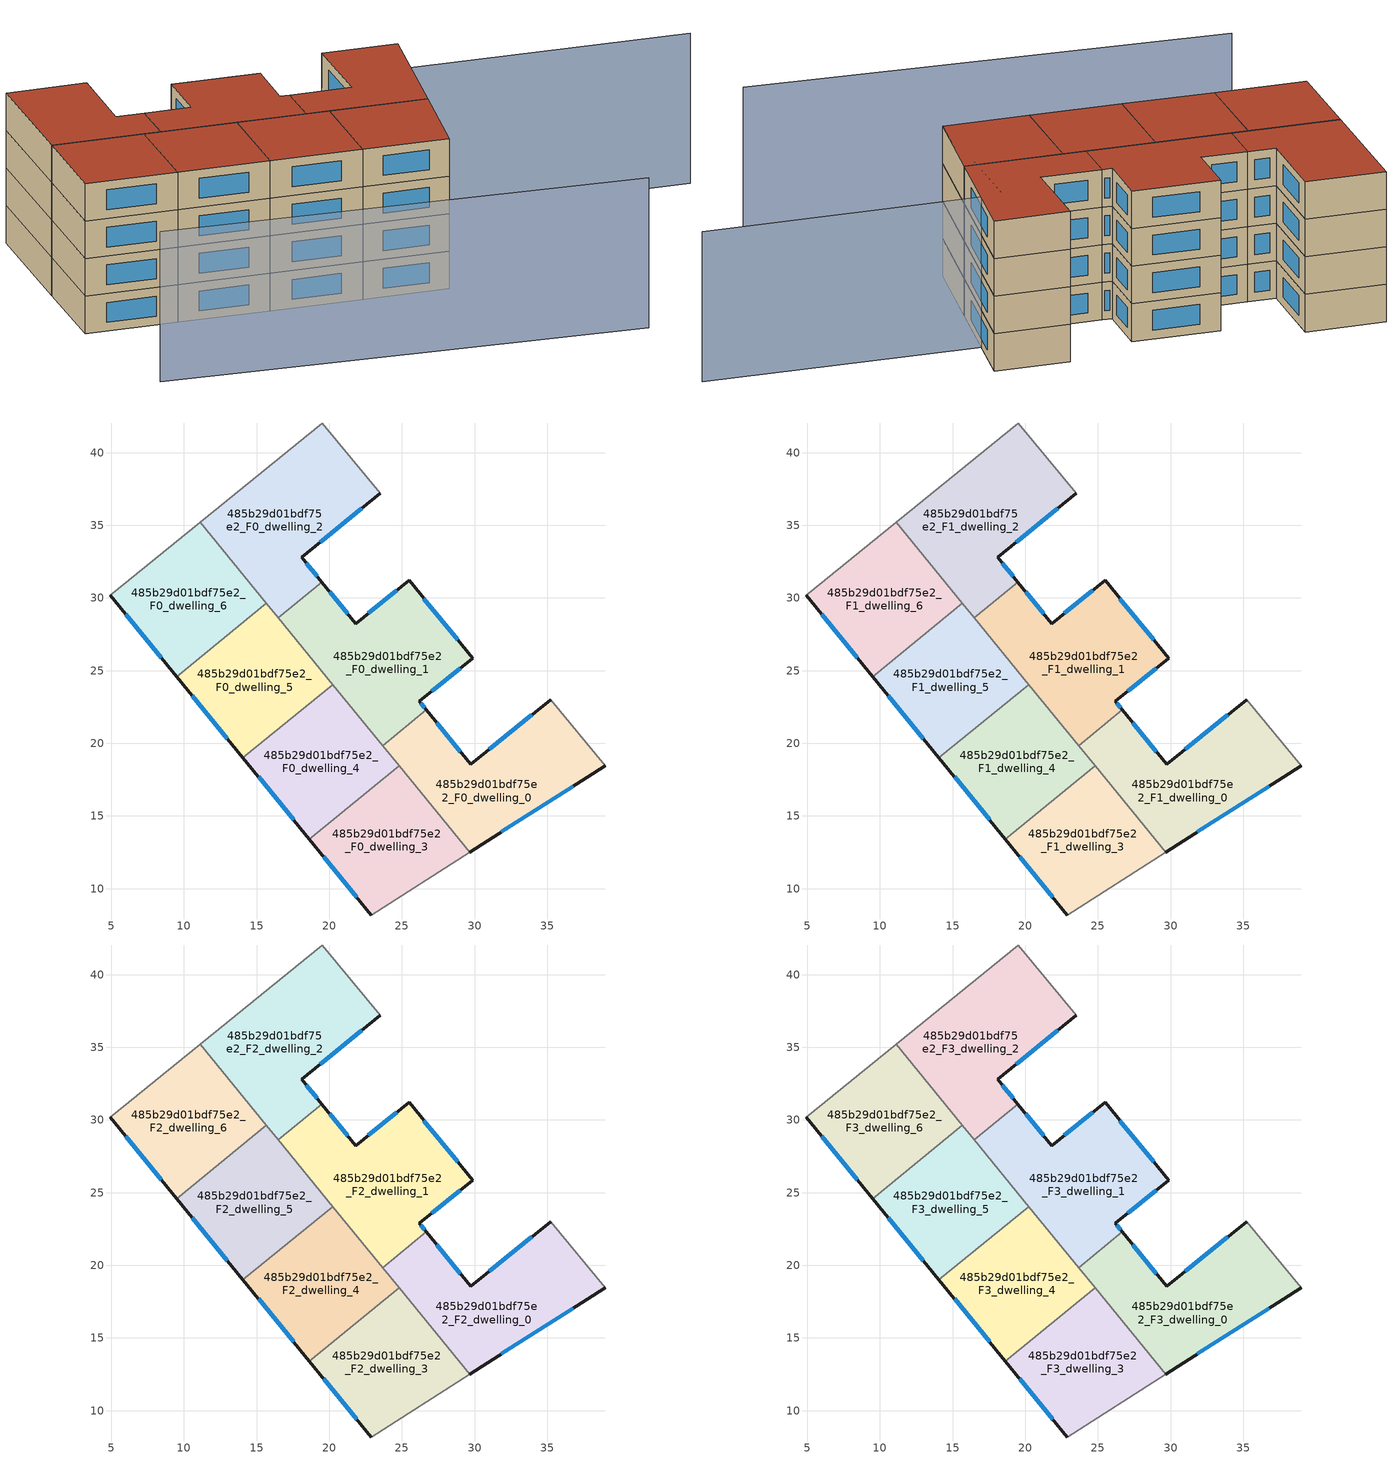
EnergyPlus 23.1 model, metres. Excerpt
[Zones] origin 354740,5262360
485b29d01bdf75e2_F0_dwelling_0
 floor ground (EU_floor_Construction): 35.23,23.01 38.99,18.46 29.66,12.5 23.67,19.84 26.68,22.29 29.73,18.56 z0
 wall outside (EU_wall_Construction): 29.66,12.5 38.99,18.46 / 35.23,23.01 29.73,18.56 26.68,22.29 z0:3
 wall to 485b29d01bdf75e2_F0_dwelling_1 (EU_wall_Construction): 26.68,22.29 23.67,19.84 z0:3
 wall adiabatic (EU_wall_Construction): 38.99,18.46 35.23,23.01 z0:3
 wall to 485b29d01bdf75e2_F0_dwelling_3 (EU_wall_Construction): 24.8,18.46 29.66,12.5 z0:3
 wall to 485b29d01bdf75e2_F0_dwelling_4 (EU_wall_Construction): 23.67,19.84 24.8,18.46 z0:3
 window (EU_Window_Construction): 31.85,13.9 36.8,17.06 / 29.01,19.44 27.39,21.42 / 33.94,21.97 31.02,19.6 z0.7:2.3
485b29d01bdf75e2_F0_dwelling_1
 floor ground (EU_floor_Construction): 25.49,31.22 29.86,25.85 26.2,22.88 26.68,22.29 23.67,19.84 16.49,28.63 19.5,31.08 21.82,28.24 z0
 wall outside (EU_wall_Construction): 26.68,22.29 26.2,22.88 29.86,25.85 25.49,31.22 21.82,28.24 19.5,31.08 z0:3
 wall to 485b29d01bdf75e2_F0_dwelling_2 (EU_wall_Construction): 19.5,31.08 16.49,28.63 z0:3
 wall to 485b29d01bdf75e2_F0_dwelling_5 (EU_wall_Construction): 16.49,28.63 20.24,24.04 z0:3
 wall to 485b29d01bdf75e2_F0_dwelling_4 (EU_wall_Construction): 20.24,24.04 23.67,19.84 z0:3
 window (EU_Window_Construction): 27.06,23.58 29,25.15 / 26.56,22.43 26.31,22.74 / 21.28,28.91 20.05,30.42 / 24.63,30.52 22.68,28.94 / 28.84,27.11 26.52,29.96 z0.7:2.3
485b29d01bdf75e2_F0_dwelling_2
 floor ground (EU_floor_Construction): 19.52,42.04 23.52,37.19 18.1,32.8 19.5,31.08 16.49,28.63 11.12,35.21 z0
 wall outside (EU_wall_Construction): 19.5,31.08 18.1,32.8 23.52,37.19 z0:3
 wall adiabatic (EU_wall_Construction): 23.52,37.19 19.52,42.04 11.12,35.21 z0:3
 wall to 485b29d01bdf75e2_F0_dwelling_6 (EU_wall_Construction): 11.12,35.21 15.68,29.63 z0:3
 wall to 485b29d01bdf75e2_F0_dwelling_5 (EU_wall_Construction): 15.68,29.63 16.5,28.63 z0:3
 window (EU_Window_Construction): 19.37,33.83 22.25,36.16 / 19.17,31.49 18.43,32.4 z0.7:2.3
485b29d01bdf75e2_F0_dwelling_3
 floor ground (EU_floor_Construction): 24.8,18.46 29.66,12.5 22.89,8.19 18.63,13.41 z0
 wall outside (EU_wall_Construction): 18.63,13.41 22.89,8.19 z0:3
 wall to 485b29d01bdf75e2_F0_dwelling_4 (EU_wall_Construction): 24.8,18.46 18.63,13.41 z0:3
 wall adiabatic (EU_wall_Construction): 22.89,8.19 29.66,12.5 z0:3
 window (EU_Window_Construction): 19.63,12.18 21.89,9.41 z0.7:2.3
485b29d01bdf75e2_F0_dwelling_4
 floor ground (EU_floor_Construction): 20.24,24.04 24.8,18.46 18.63,13.41 14.06,19 z0
 wall outside (EU_wall_Construction): 14.06,19 18.63,13.41 z0:3
 wall to 485b29d01bdf75e2_F0_dwelling_5 (EU_wall_Construction): 20.24,24.04 14.06,19 z0:3
 window (EU_Window_Construction): 15.13,17.69 17.55,14.72 z0.7:2.3
485b29d01bdf75e2_F0_dwelling_5
 floor ground (EU_floor_Construction): 15.68,29.63 20.24,24.04 14.06,19 9.5,24.59 z0
 wall outside (EU_wall_Construction): 9.5,24.59 14.06,19 z0:3
 wall to 485b29d01bdf75e2_F0_dwelling_6 (EU_wall_Construction): 15.68,29.63 9.5,24.59 z0:3
 window (EU_Window_Construction): 10.57,23.27 12.99,20.31 z0.7:2.3
485b29d01bdf75e2_F0_dwelling_6
 floor ground (EU_floor_Construction): 11.12,35.21 15.68,29.63 9.5,24.59 4.93,30.18 z0
 wall outside (EU_wall_Construction): 4.93,30.18 9.5,24.59 z0:3
 wall adiabatic (EU_wall_Construction): 11.12,35.21 4.93,30.18 z0:3
 window (EU_Window_Construction): 6,28.87 8.43,25.9 z0.7:2.3
485b29d01bdf75e2_F1_dwelling_0
 floor to 485b29d01bdf75e2_F0_dwelling_0 (EU_floor_Construction): 35.23,23.01 38.99,18.46 29.66,12.5 23.67,19.84 26.68,22.29 29.73,18.56 z3
 wall outside (EU_wall_Construction): 29.66,12.5 38.99,18.46 / 35.23,23.01 29.73,18.56 26.68,22.29 z3:6
 wall to 485b29d01bdf75e2_F1_dwelling_1 (EU_wall_Construction): 26.68,22.29 23.67,19.84 z3:6
 wall adiabatic (EU_wall_Construction): 38.99,18.46 35.23,23.01 z3:6
 wall to 485b29d01bdf75e2_F1_dwelling_3 (EU_wall_Construction): 24.8,18.46 29.66,12.5 z3:6
 wall to 485b29d01bdf75e2_F1_dwelling_4 (EU_wall_Construction): 23.67,19.84 24.8,18.46 z3:6
 window (EU_Window_Construction): 31.85,13.9 36.8,17.06 / 29.01,19.44 27.39,21.42 / 33.94,21.97 31.02,19.6 z3.7:5.3
485b29d01bdf75e2_F1_dwelling_1
 floor to 485b29d01bdf75e2_F0_dwelling_1 (EU_floor_Construction): 25.49,31.22 29.86,25.85 26.2,22.88 26.68,22.29 23.67,19.84 16.49,28.63 19.5,31.08 21.82,28.24 z3
 wall outside (EU_wall_Construction): 26.68,22.29 26.2,22.88 29.86,25.85 25.49,31.22 21.82,28.24 19.5,31.08 z3:6
 wall to 485b29d01bdf75e2_F1_dwelling_2 (EU_wall_Construction): 19.5,31.08 16.49,28.63 z3:6
 wall to 485b29d01bdf75e2_F1_dwelling_5 (EU_wall_Construction): 16.49,28.63 20.24,24.04 z3:6
 wall to 485b29d01bdf75e2_F1_dwelling_4 (EU_wall_Construction): 20.24,24.04 23.67,19.84 z3:6
 window (EU_Window_Construction): 27.06,23.58 29,25.15 / 26.56,22.43 26.31,22.74 / 21.28,28.91 20.05,30.42 / 24.63,30.52 22.68,28.94 / 28.84,27.11 26.52,29.96 z3.7:5.3
485b29d01bdf75e2_F1_dwelling_2
 floor to 485b29d01bdf75e2_F0_dwelling_2 (EU_floor_Construction): 19.52,42.04 23.52,37.19 18.1,32.8 19.5,31.08 16.49,28.63 11.12,35.21 z3
 wall outside (EU_wall_Construction): 19.5,31.08 18.1,32.8 23.52,37.19 z3:6
 wall adiabatic (EU_wall_Construction): 23.52,37.19 19.52,42.04 11.12,35.21 z3:6
 wall to 485b29d01bdf75e2_F1_dwelling_6 (EU_wall_Construction): 11.12,35.21 15.68,29.63 z3:6
 wall to 485b29d01bdf75e2_F1_dwelling_5 (EU_wall_Construction): 15.68,29.63 16.5,28.63 z3:6
 window (EU_Window_Construction): 19.37,33.83 22.25,36.16 / 19.17,31.49 18.43,32.4 z3.7:5.3
485b29d01bdf75e2_F1_dwelling_3
 floor to 485b29d01bdf75e2_F0_dwelling_3 (EU_floor_Construction): 24.8,18.46 29.66,12.5 22.89,8.19 18.63,13.41 z3
 wall outside (EU_wall_Construction): 18.63,13.41 22.89,8.19 z3:6
 wall to 485b29d01bdf75e2_F1_dwelling_4 (EU_wall_Construction): 24.8,18.46 18.63,13.41 z3:6
 wall adiabatic (EU_wall_Construction): 22.89,8.19 29.66,12.5 z3:6
 window (EU_Window_Construction): 19.63,12.18 21.89,9.41 z3.7:5.3
485b29d01bdf75e2_F1_dwelling_4
 floor to 485b29d01bdf75e2_F0_dwelling_4 (EU_floor_Construction): 20.24,24.04 24.8,18.46 18.63,13.41 14.06,19 z3
 wall outside (EU_wall_Construction): 14.06,19 18.63,13.41 z3:6
 wall to 485b29d01bdf75e2_F1_dwelling_5 (EU_wall_Construction): 20.24,24.04 14.06,19 z3:6
 window (EU_Window_Construction): 15.13,17.69 17.55,14.72 z3.7:5.3
485b29d01bdf75e2_F1_dwelling_5
 floor to 485b29d01bdf75e2_F0_dwelling_5 (EU_floor_Construction): 15.68,29.63 20.24,24.04 14.06,19 9.5,24.59 z3
 wall outside (EU_wall_Construction): 9.5,24.59 14.06,19 z3:6
 wall to 485b29d01bdf75e2_F1_dwelling_6 (EU_wall_Construction): 15.68,29.63 9.5,24.59 z3:6
 window (EU_Window_Construction): 10.57,23.27 12.99,20.31 z3.7:5.3
485b29d01bdf75e2_F1_dwelling_6
 floor to 485b29d01bdf75e2_F0_dwelling_6 (EU_floor_Construction): 11.12,35.21 15.68,29.63 9.5,24.59 4.93,30.18 z3
 wall outside (EU_wall_Construction): 4.93,30.18 9.5,24.59 z3:6
 wall adiabatic (EU_wall_Construction): 11.12,35.21 4.93,30.18 z3:6
 window (EU_Window_Construction): 6,28.87 8.43,25.9 z3.7:5.3
485b29d01bdf75e2_F2_dwelling_0
 floor to 485b29d01bdf75e2_F1_dwelling_0 (EU_floor_Construction): 35.23,23.01 38.99,18.46 29.66,12.5 23.67,19.84 26.68,22.29 29.73,18.56 z6
 wall outside (EU_wall_Construction): 29.66,12.5 38.99,18.46 / 35.23,23.01 29.73,18.56 26.68,22.29 z6:9
 wall to 485b29d01bdf75e2_F2_dwelling_1 (EU_wall_Construction): 26.68,22.29 23.67,19.84 z6:9
 wall adiabatic (EU_wall_Construction): 38.99,18.46 35.23,23.01 z6:9
 wall to 485b29d01bdf75e2_F2_dwelling_3 (EU_wall_Construction): 24.8,18.46 29.66,12.5 z6:9
 wall to 485b29d01bdf75e2_F2_dwelling_4 (EU_wall_Construction): 23.67,19.84 24.8,18.46 z6:9
 window (EU_Window_Construction): 31.85,13.9 36.8,17.06 / 29.01,19.44 27.39,21.42 / 33.94,21.97 31.02,19.6 z6.7:8.3
485b29d01bdf75e2_F2_dwelling_1
 floor to 485b29d01bdf75e2_F1_dwelling_1 (EU_floor_Construction): 25.49,31.22 29.86,25.85 26.2,22.88 26.68,22.29 23.67,19.84 16.49,28.63 19.5,31.08 21.82,28.24 z6
 wall outside (EU_wall_Construction): 26.68,22.29 26.2,22.88 29.86,25.85 25.49,31.22 21.82,28.24 19.5,31.08 z6:9
 wall to 485b29d01bdf75e2_F2_dwelling_2 (EU_wall_Construction): 19.5,31.08 16.49,28.63 z6:9
 wall to 485b29d01bdf75e2_F2_dwelling_5 (EU_wall_Construction): 16.49,28.63 20.24,24.04 z6:9
 wall to 485b29d01bdf75e2_F2_dwelling_4 (EU_wall_Construction): 20.24,24.04 23.67,19.84 z6:9
 window (EU_Window_Construction): 27.06,23.58 29,25.15 / 26.56,22.43 26.31,22.74 / 21.28,28.91 20.05,30.42 / 24.63,30.52 22.68,28.94 / 28.84,27.11 26.52,29.96 z6.7:8.3
485b29d01bdf75e2_F2_dwelling_2
 floor to 485b29d01bdf75e2_F1_dwelling_2 (EU_floor_Construction): 19.52,42.04 23.52,37.19 18.1,32.8 19.5,31.08 16.49,28.63 11.12,35.21 z6
 wall outside (EU_wall_Construction): 19.5,31.08 18.1,32.8 23.52,37.19 z6:9
 wall adiabatic (EU_wall_Construction): 23.52,37.19 19.52,42.04 11.12,35.21 z6:9
 wall to 485b29d01bdf75e2_F2_dwelling_6 (EU_wall_Construction): 11.12,35.21 15.68,29.63 z6:9
 wall to 485b29d01bdf75e2_F2_dwelling_5 (EU_wall_Construction): 15.68,29.63 16.5,28.63 z6:9
 window (EU_Window_Construction): 19.37,33.83 22.25,36.16 / 19.17,31.49 18.43,32.4 z6.7:8.3
485b29d01bdf75e2_F2_dwelling_3
 floor to 485b29d01bdf75e2_F1_dwelling_3 (EU_floor_Construction): 24.8,18.46 29.66,12.5 22.89,8.19 18.63,13.41 z6
 wall outside (EU_wall_Construction): 18.63,13.41 22.89,8.19 z6:9
 wall to 485b29d01bdf75e2_F2_dwelling_4 (EU_wall_Construction): 24.8,18.46 18.63,13.41 z6:9
 wall adiabatic (EU_wall_Construction): 22.89,8.19 29.66,12.5 z6:9
 window (EU_Window_Construction): 19.63,12.18 21.89,9.41 z6.7:8.3
485b29d01bdf75e2_F2_dwelling_4
 floor to 485b29d01bdf75e2_F1_dwelling_4 (EU_floor_Construction): 20.24,24.04 24.8,18.46 18.63,13.41 14.06,19 z6
 wall outside (EU_wall_Construction): 14.06,19 18.63,13.41 z6:9
 wall to 485b29d01bdf75e2_F2_dwelling_5 (EU_wall_Construction): 20.24,24.04 14.06,19 z6:9
 window (EU_Window_Construction): 15.13,17.69 17.55,14.72 z6.7:8.3
485b29d01bdf75e2_F2_dwelling_5
 floor to 485b29d01bdf75e2_F1_dwelling_5 (EU_floor_Construction): 15.68,29.63 20.24,24.04 14.06,19 9.5,24.59 z6
 wall outside (EU_wall_Construction): 9.5,24.59 14.06,19 z6:9
 wall to 485b29d01bdf75e2_F2_dwelling_6 (EU_wall_Construction): 15.68,29.63 9.5,24.59 z6:9
 window (EU_Window_Construction): 10.57,23.27 12.99,20.31 z6.7:8.3
485b29d01bdf75e2_F2_dwelling_6
 floor to 485b29d01bdf75e2_F1_dwelling_6 (EU_floor_Construction): 11.12,35.21 15.68,29.63 9.5,24.59 4.93,30.18 z6
 wall outside (EU_wall_Construction): 4.93,30.18 9.5,24.59 z6:9
 wall adiabatic (EU_wall_Construction): 11.12,35.21 4.93,30.18 z6:9
 window (EU_Window_Construction): 6,28.87 8.43,25.9 z6.7:8.3
485b29d01bdf75e2_F3_dwelling_0
 floor to 485b29d01bdf75e2_F2_dwelling_0 (EU_floor_Construction): 35.23,23.01 38.99,18.46 29.66,12.5 23.67,19.84 26.68,22.29 29.73,18.56 z9
 wall outside (EU_wall_Construction): 29.66,12.5 38.99,18.46 / 35.23,23.01 29.73,18.56 26.68,22.29 z9:12
 wall to 485b29d01bdf75e2_F3_dwelling_1 (EU_wall_Construction): 26.68,22.29 23.67,19.84 z9:12
 wall adiabatic (EU_wall_Construction): 38.99,18.46 35.23,23.01 z9:12
 wall to 485b29d01bdf75e2_F3_dwelling_3 (EU_wall_Construction): 24.8,18.46 29.66,12.5 z9:12
 wall to 485b29d01bdf75e2_F3_dwelling_4 (EU_wall_Construction): 23.67,19.84 24.8,18.46 z9:12
 window (EU_Window_Construction): 31.85,13.9 36.8,17.06 / 29.01,19.44 27.39,21.42 / 33.94,21.97 31.02,19.6 z9.7:11.3
 roof outside (EU_roof_Construction): 38.99,18.46 35.23,23.01 29.73,18.56 26.68,22.29 23.67,19.84 29.66,12.5 z12
485b29d01bdf75e2_F3_dwelling_1
 floor to 485b29d01bdf75e2_F2_dwelling_1 (EU_floor_Construction): 25.49,31.22 29.86,25.85 26.2,22.88 26.68,22.29 23.67,19.84 16.49,28.63 19.5,31.08 21.82,28.24 z9
 wall outside (EU_wall_Construction): 26.68,22.29 26.2,22.88 29.86,25.85 25.49,31.22 21.82,28.24 19.5,31.08 z9:12
 wall to 485b29d01bdf75e2_F3_dwelling_2 (EU_wall_Construction): 19.5,31.08 16.49,28.63 z9:12
 wall to 485b29d01bdf75e2_F3_dwelling_5 (EU_wall_Construction): 16.49,28.63 20.24,24.04 z9:12
 wall to 485b29d01bdf75e2_F3_dwelling_4 (EU_wall_Construction): 20.24,24.04 23.67,19.84 z9:12
 window (EU_Window_Construction): 27.06,23.58 29,25.15 / 26.56,22.43 26.31,22.74 / 21.28,28.91 20.05,30.42 / 24.63,30.52 22.68,28.94 / 28.84,27.11 26.52,29.96 z9.7:11.3
 roof outside (EU_roof_Construction): 26.68,22.29 26.2,22.88 29.86,25.85 25.49,31.22 21.82,28.24 19.5,31.08 16.49,28.63 23.67,19.84 z12
485b29d01bdf75e2_F3_dwelling_2
 floor to 485b29d01bdf75e2_F2_dwelling_2 (EU_floor_Construction): 19.52,42.04 23.52,37.19 18.1,32.8 19.5,31.08 16.49,28.63 11.12,35.21 z9
 wall outside (EU_wall_Construction): 19.5,31.08 18.1,32.8 23.52,37.19 z9:12
 wall adiabatic (EU_wall_Construction): 23.52,37.19 19.52,42.04 11.12,35.21 z9:12
 wall to 485b29d01bdf75e2_F3_dwelling_6 (EU_wall_Construction): 11.12,35.21 15.68,29.63 z9:12
 wall to 485b29d01bdf75e2_F3_dwelling_5 (EU_wall_Construction): 15.68,29.63 16.5,28.63 z9:12
 window (EU_Window_Construction): 19.37,33.83 22.25,36.16 / 19.17,31.49 18.43,32.4 z9.7:11.3
 roof outside (EU_roof_Construction): 19.5,31.08 18.1,32.8 23.52,37.19 19.52,42.04 11.12,35.21 16.49,28.63 z12
485b29d01bdf75e2_F3_dwelling_3
 floor to 485b29d01bdf75e2_F2_dwelling_3 (EU_floor_Construction): 24.8,18.46 29.66,12.5 22.89,8.19 18.63,13.41 z9
 wall outside (EU_wall_Construction): 18.63,13.41 22.89,8.19 z9:12
 wall to 485b29d01bdf75e2_F3_dwelling_4 (EU_wall_Construction): 24.8,18.46 18.63,13.41 z9:12
 wall adiabatic (EU_wall_Construction): 22.89,8.19 29.66,12.5 z9:12
 window (EU_Window_Construction): 19.63,12.18 21.89,9.41 z9.7:11.3
 roof outside (EU_roof_Construction): 29.66,12.5 24.8,18.46 18.63,13.41 22.89,8.19 z12
485b29d01bdf75e2_F3_dwelling_4
 floor to 485b29d01bdf75e2_F2_dwelling_4 (EU_floor_Construction): 20.24,24.04 24.8,18.46 18.63,13.41 14.06,19 z9
 wall outside (EU_wall_Construction): 14.06,19 18.63,13.41 z9:12
 wall to 485b29d01bdf75e2_F3_dwelling_5 (EU_wall_Construction): 20.24,24.04 14.06,19 z9:12
 window (EU_Window_Construction): 15.13,17.69 17.55,14.72 z9.7:11.3
 roof outside (EU_roof_Construction): 24.8,18.46 20.24,24.04 14.06,19 18.63,13.41 z12
485b29d01bdf75e2_F3_dwelling_5
 floor to 485b29d01bdf75e2_F2_dwelling_5 (EU_floor_Construction): 15.68,29.63 20.24,24.04 14.06,19 9.5,24.59 z9
 wall outside (EU_wall_Construction): 9.5,24.59 14.06,19 z9:12
 wall to 485b29d01bdf75e2_F3_dwelling_6 (EU_wall_Construction): 15.68,29.63 9.5,24.59 z9:12
 window (EU_Window_Construction): 10.57,23.27 12.99,20.31 z9.7:11.3
 roof outside (EU_roof_Construction): 20.24,24.04 15.68,29.63 9.5,24.59 14.06,19 z12
485b29d01bdf75e2_F3_dwelling_6
 floor to 485b29d01bdf75e2_F2_dwelling_6 (EU_floor_Construction): 11.12,35.21 15.68,29.63 9.5,24.59 4.93,30.18 z9
 wall outside (EU_wall_Construction): 4.93,30.18 9.5,24.59 z9:12
 wall adiabatic (EU_wall_Construction): 11.12,35.21 4.93,30.18 z9:12
 window (EU_Window_Construction): 6,28.87 8.43,25.9 z9.7:11.3
 roof outside (EU_roof_Construction): 15.68,29.63 11.12,35.21 4.93,30.18 9.5,24.59 z12
shading: -1.9,21.6 21,-8.36 / 22.89,8.19 33.87,17.14 / 33.87,17.14 48.68,-1.01 / 19.52,42.04 5.02,30.08 z0:12
[Building]
EU S2 Campaign: North Axis=0; Terrain=City; Solar Distribution=FullExterior
[Site:Location]
Budapest.Ferenc.Liszt.Intl.AP: Latitude=47.437; Longitude=19.256; Time Zone=1; Elevation=185
[SizingPeriod:WeatherFileDays]
AnnualSizingPeriod: Begin Month=1; Begin Day of Month=1; End Month=12; End Day of Month=31; Day of Week for Start Day=Monday; Use Weather File Daylight Saving Period=No; Use Weather File Rain and Snow Indicators=No
[MATERIAL]
EU_InternalMass_Material: Roughness=MediumRough; Thickness=0.1; Conductivity=1; Density=1800; Specific Heat=900; Thermal Absorptance=0.9; Solar Absorptance=0.7; Visible Absorptance=0.7
[MATERIAL:NOMASS] Roughness=MediumRough; Thermal Absorptance=0.9; Solar Absorptance=0.7; Visible Absorptance=0.7
Name | Thermal Resistance
EU_wall_NoMass | 0.832559
EU_roof_NoMass | 1.39638
EU_floor_NoMass | 0.872794
[WINDOWMATERIAL:SIMPLEGLAZINGSYSTEM]
EU_Window_SimpleGlazing: UFactor=2.79869; Solar Heat Gain Coefficient=0.75; Visible Transmittance=0.75
[CONSTRUCTION]
EU_wall_Construction: EU_wall_NoMass
EU_roof_Construction: EU_roof_NoMass
EU_floor_Construction: EU_floor_NoMass
EU_Window_Construction: EU_Window_SimpleGlazing
EU_InternalMass_Construction: EU_InternalMass_Material
[ZONE] Type=1; Multiplier=1; Ceiling Height=autocalculate; Floor Area=autocalculate; Part of Total Floor Area=Yes
Name | Volume
485b29d01bdf75e2_F0_dwelling_0; 485b29d01bdf75e2_F1_dwelling_0; 485b29d01bdf75e2_F2_dwelling_0; 485b29d01bdf75e2_F3_dwelling_0; 485b29d01bdf75e2_F0_dwelling_2; 485b29d01bdf75e2_F1_dwelling_2; 485b29d01bdf75e2_F2_dwelling_2; 485b29d01bdf75e2_F3_dwelling_2 | 230.091
485b29d01bdf75e2_F0_dwelling_1; 485b29d01bdf75e2_F1_dwelling_1; 485b29d01bdf75e2_F2_dwelling_1; 485b29d01bdf75e2_F3_dwelling_1 | 230.088
485b29d01bdf75e2_F0_dwelling_3; 485b29d01bdf75e2_F1_dwelling_3; 485b29d01bdf75e2_F2_dwelling_3; 485b29d01bdf75e2_F3_dwelling_3 | 172.575
485b29d01bdf75e2_F0_dwelling_4; 485b29d01bdf75e2_F1_dwelling_4; 485b29d01bdf75e2_F2_dwelling_4; 485b29d01bdf75e2_F3_dwelling_4 | 172.566
485b29d01bdf75e2_F0_dwelling_5; 485b29d01bdf75e2_F1_dwelling_5; 485b29d01bdf75e2_F2_dwelling_5; 485b29d01bdf75e2_F3_dwelling_5 | 172.582
485b29d01bdf75e2_F0_dwelling_6; 485b29d01bdf75e2_F1_dwelling_6; 485b29d01bdf75e2_F2_dwelling_6; 485b29d01bdf75e2_F3_dwelling_6 | 172.587
[INTERNALMASS] Construction=EU_InternalMass_Construction
Name | Zone or ZoneList | Surface Area
485b29d01bdf75e2_F0_dwelling_0_EU_InternalMass | 485b29d01bdf75e2_F0_dwelling_0 | 76.6972
485b29d01bdf75e2_F0_dwelling_1_EU_InternalMass | 485b29d01bdf75e2_F0_dwelling_1 | 76.6963
485b29d01bdf75e2_F0_dwelling_2_EU_InternalMass | 485b29d01bdf75e2_F0_dwelling_2 | 76.6972
485b29d01bdf75e2_F0_dwelling_3_EU_InternalMass | 485b29d01bdf75e2_F0_dwelling_3 | 57.5249
485b29d01bdf75e2_F0_dwelling_4_EU_InternalMass | 485b29d01bdf75e2_F0_dwelling_4 | 57.5219
485b29d01bdf75e2_F0_dwelling_5_EU_InternalMass | 485b29d01bdf75e2_F0_dwelling_5 | 57.5273
485b29d01bdf75e2_F0_dwelling_6_EU_InternalMass | 485b29d01bdf75e2_F0_dwelling_6 | 57.5288
485b29d01bdf75e2_F1_dwelling_0_EU_InternalMass | 485b29d01bdf75e2_F1_dwelling_0 | 76.6972
485b29d01bdf75e2_F1_dwelling_1_EU_InternalMass | 485b29d01bdf75e2_F1_dwelling_1 | 76.6963
485b29d01bdf75e2_F1_dwelling_2_EU_InternalMass | 485b29d01bdf75e2_F1_dwelling_2 | 76.6972
485b29d01bdf75e2_F1_dwelling_3_EU_InternalMass | 485b29d01bdf75e2_F1_dwelling_3 | 57.5249
485b29d01bdf75e2_F1_dwelling_4_EU_InternalMass | 485b29d01bdf75e2_F1_dwelling_4 | 57.5219
485b29d01bdf75e2_F1_dwelling_5_EU_InternalMass | 485b29d01bdf75e2_F1_dwelling_5 | 57.5273
485b29d01bdf75e2_F1_dwelling_6_EU_InternalMass | 485b29d01bdf75e2_F1_dwelling_6 | 57.5288
485b29d01bdf75e2_F2_dwelling_0_EU_InternalMass | 485b29d01bdf75e2_F2_dwelling_0 | 76.6972
485b29d01bdf75e2_F2_dwelling_1_EU_InternalMass | 485b29d01bdf75e2_F2_dwelling_1 | 76.6963
485b29d01bdf75e2_F2_dwelling_2_EU_InternalMass | 485b29d01bdf75e2_F2_dwelling_2 | 76.6972
485b29d01bdf75e2_F2_dwelling_3_EU_InternalMass | 485b29d01bdf75e2_F2_dwelling_3 | 57.5249
485b29d01bdf75e2_F2_dwelling_4_EU_InternalMass | 485b29d01bdf75e2_F2_dwelling_4 | 57.5219
485b29d01bdf75e2_F2_dwelling_5_EU_InternalMass | 485b29d01bdf75e2_F2_dwelling_5 | 57.5273
485b29d01bdf75e2_F2_dwelling_6_EU_InternalMass | 485b29d01bdf75e2_F2_dwelling_6 | 57.5288
485b29d01bdf75e2_F3_dwelling_0_EU_InternalMass | 485b29d01bdf75e2_F3_dwelling_0 | 76.6972
485b29d01bdf75e2_F3_dwelling_1_EU_InternalMass | 485b29d01bdf75e2_F3_dwelling_1 | 76.6963
485b29d01bdf75e2_F3_dwelling_2_EU_InternalMass | 485b29d01bdf75e2_F3_dwelling_2 | 76.6972
485b29d01bdf75e2_F3_dwelling_3_EU_InternalMass | 485b29d01bdf75e2_F3_dwelling_3 | 57.5249
485b29d01bdf75e2_F3_dwelling_4_EU_InternalMass | 485b29d01bdf75e2_F3_dwelling_4 | 57.5219
485b29d01bdf75e2_F3_dwelling_5_EU_InternalMass | 485b29d01bdf75e2_F3_dwelling_5 | 57.5273
485b29d01bdf75e2_F3_dwelling_6_EU_InternalMass | 485b29d01bdf75e2_F3_dwelling_6 | 57.5288
[OTHEREQUIPMENT] Fuel Type=Electricity; Design Level Calculation Method=Watts/Area; Power per Zone Floor Area=1; Fraction Latent=0; Fraction Radiant=0; Fraction Lost=0; Carbon Dioxide Generation Rate=0; EndUse Subcategory=EU_Step8_InternalGains
Name | Zone or ZoneList or Space or SpaceList | Schedule
EU_Step8_InternalGain_485b29d01bdf75e2_F0_dwelling_0_f000 | 485b29d01bdf75e2_F0_dwelling_0 | EU_Step8_GainSchedule_485b29d01bdf75e2_F0_dwelling_0_f000
EU_Step8_InternalGain_485b29d01bdf75e2_F0_dwelling_1_f000 | 485b29d01bdf75e2_F0_dwelling_1 | EU_Step8_GainSchedule_485b29d01bdf75e2_F0_dwelling_1_f000
EU_Step8_InternalGain_485b29d01bdf75e2_F0_dwelling_2_f000 | 485b29d01bdf75e2_F0_dwelling_2 | EU_Step8_GainSchedule_485b29d01bdf75e2_F0_dwelling_2_f000
EU_Step8_InternalGain_485b29d01bdf75e2_F0_dwelling_3_f000 | 485b29d01bdf75e2_F0_dwelling_3 | EU_Step8_GainSchedule_485b29d01bdf75e2_F0_dwelling_3_f000
EU_Step8_InternalGain_485b29d01bdf75e2_F0_dwelling_4_f000 | 485b29d01bdf75e2_F0_dwelling_4 | EU_Step8_GainSchedule_485b29d01bdf75e2_F0_dwelling_4_f000
EU_Step8_InternalGain_485b29d01bdf75e2_F0_dwelling_5_f000 | 485b29d01bdf75e2_F0_dwelling_5 | EU_Step8_GainSchedule_485b29d01bdf75e2_F0_dwelling_5_f000
EU_Step8_InternalGain_485b29d01bdf75e2_F0_dwelling_6_f000 | 485b29d01bdf75e2_F0_dwelling_6 | EU_Step8_GainSchedule_485b29d01bdf75e2_F0_dwelling_6_f000
EU_Step8_InternalGain_485b29d01bdf75e2_F1_dwelling_0_f000 | 485b29d01bdf75e2_F1_dwelling_0 | EU_Step8_GainSchedule_485b29d01bdf75e2_F1_dwelling_0_f000
EU_Step8_InternalGain_485b29d01bdf75e2_F1_dwelling_1_f000 | 485b29d01bdf75e2_F1_dwelling_1 | EU_Step8_GainSchedule_485b29d01bdf75e2_F1_dwelling_1_f000
EU_Step8_InternalGain_485b29d01bdf75e2_F1_dwelling_2_f000 | 485b29d01bdf75e2_F1_dwelling_2 | EU_Step8_GainSchedule_485b29d01bdf75e2_F1_dwelling_2_f000
EU_Step8_InternalGain_485b29d01bdf75e2_F1_dwelling_3_f000 | 485b29d01bdf75e2_F1_dwelling_3 | EU_Step8_GainSchedule_485b29d01bdf75e2_F1_dwelling_3_f000
EU_Step8_InternalGain_485b29d01bdf75e2_F1_dwelling_4_f000 | 485b29d01bdf75e2_F1_dwelling_4 | EU_Step8_GainSchedule_485b29d01bdf75e2_F1_dwelling_4_f000
EU_Step8_InternalGain_485b29d01bdf75e2_F1_dwelling_5_f000 | 485b29d01bdf75e2_F1_dwelling_5 | EU_Step8_GainSchedule_485b29d01bdf75e2_F1_dwelling_5_f000
EU_Step8_InternalGain_485b29d01bdf75e2_F1_dwelling_6_f000 | 485b29d01bdf75e2_F1_dwelling_6 | EU_Step8_GainSchedule_485b29d01bdf75e2_F1_dwelling_6_f000
EU_Step8_InternalGain_485b29d01bdf75e2_F2_dwelling_0_f000 | 485b29d01bdf75e2_F2_dwelling_0 | EU_Step8_GainSchedule_485b29d01bdf75e2_F2_dwelling_0_f000
EU_Step8_InternalGain_485b29d01bdf75e2_F2_dwelling_1_f000 | 485b29d01bdf75e2_F2_dwelling_1 | EU_Step8_GainSchedule_485b29d01bdf75e2_F2_dwelling_1_f000
EU_Step8_InternalGain_485b29d01bdf75e2_F2_dwelling_2_f000 | 485b29d01bdf75e2_F2_dwelling_2 | EU_Step8_GainSchedule_485b29d01bdf75e2_F2_dwelling_2_f000
EU_Step8_InternalGain_485b29d01bdf75e2_F2_dwelling_3_f000 | 485b29d01bdf75e2_F2_dwelling_3 | EU_Step8_GainSchedule_485b29d01bdf75e2_F2_dwelling_3_f000
EU_Step8_InternalGain_485b29d01bdf75e2_F2_dwelling_4_f000 | 485b29d01bdf75e2_F2_dwelling_4 | EU_Step8_GainSchedule_485b29d01bdf75e2_F2_dwelling_4_f000
EU_Step8_InternalGain_485b29d01bdf75e2_F2_dwelling_5_f000 | 485b29d01bdf75e2_F2_dwelling_5 | EU_Step8_GainSchedule_485b29d01bdf75e2_F2_dwelling_5_f000
EU_Step8_InternalGain_485b29d01bdf75e2_F2_dwelling_6_f000 | 485b29d01bdf75e2_F2_dwelling_6 | EU_Step8_GainSchedule_485b29d01bdf75e2_F2_dwelling_6_f000
EU_Step8_InternalGain_485b29d01bdf75e2_F3_dwelling_0_f000 | 485b29d01bdf75e2_F3_dwelling_0 | EU_Step8_GainSchedule_485b29d01bdf75e2_F3_dwelling_0_f000
EU_Step8_InternalGain_485b29d01bdf75e2_F3_dwelling_1_f000 | 485b29d01bdf75e2_F3_dwelling_1 | EU_Step8_GainSchedule_485b29d01bdf75e2_F3_dwelling_1_f000
EU_Step8_InternalGain_485b29d01bdf75e2_F3_dwelling_2_f000 | 485b29d01bdf75e2_F3_dwelling_2 | EU_Step8_GainSchedule_485b29d01bdf75e2_F3_dwelling_2_f000
EU_Step8_InternalGain_485b29d01bdf75e2_F3_dwelling_3_f000 | 485b29d01bdf75e2_F3_dwelling_3 | EU_Step8_GainSchedule_485b29d01bdf75e2_F3_dwelling_3_f000
EU_Step8_InternalGain_485b29d01bdf75e2_F3_dwelling_4_f000 | 485b29d01bdf75e2_F3_dwelling_4 | EU_Step8_GainSchedule_485b29d01bdf75e2_F3_dwelling_4_f000
EU_Step8_InternalGain_485b29d01bdf75e2_F3_dwelling_5_f000 | 485b29d01bdf75e2_F3_dwelling_5 | EU_Step8_GainSchedule_485b29d01bdf75e2_F3_dwelling_5_f000
EU_Step8_InternalGain_485b29d01bdf75e2_F3_dwelling_6_f000 | 485b29d01bdf75e2_F3_dwelling_6 | EU_Step8_GainSchedule_485b29d01bdf75e2_F3_dwelling_6_f000
[ZONEVENTILATION:DESIGNFLOWRATE] Schedule=EU_AlwaysOn; Design Flow Rate Calculation Method=AirChanges/Hour; Air Changes per Hour=0.475469; Ventilation Type=Natural; Fan Pressure Rise=0; Fan Total Efficiency=1; Constant Term Coefficient=1; Temperature Term Coefficient=0; Velocity Term Coefficient=0; Velocity Squared Term Coefficient=0; Minimum Indoor Temperature=-100; Maximum Indoor Temperature=100; Delta Temperature=-100; Minimum Outdoor Temperature=-100; Maximum Outdoor Temperature=100; Maximum Wind Speed=40
Name | Zone or ZoneList or Space or SpaceList
EU_ConstantAir_485b29d01bdf75e2_F0_dwelling_0 | 485b29d01bdf75e2_F0_dwelling_0
EU_ConstantAir_485b29d01bdf75e2_F0_dwelling_1 | 485b29d01bdf75e2_F0_dwelling_1
EU_ConstantAir_485b29d01bdf75e2_F0_dwelling_2 | 485b29d01bdf75e2_F0_dwelling_2
EU_ConstantAir_485b29d01bdf75e2_F0_dwelling_3 | 485b29d01bdf75e2_F0_dwelling_3
EU_ConstantAir_485b29d01bdf75e2_F0_dwelling_4 | 485b29d01bdf75e2_F0_dwelling_4
EU_ConstantAir_485b29d01bdf75e2_F0_dwelling_5 | 485b29d01bdf75e2_F0_dwelling_5
EU_ConstantAir_485b29d01bdf75e2_F0_dwelling_6 | 485b29d01bdf75e2_F0_dwelling_6
EU_ConstantAir_485b29d01bdf75e2_F1_dwelling_0 | 485b29d01bdf75e2_F1_dwelling_0
EU_ConstantAir_485b29d01bdf75e2_F1_dwelling_1 | 485b29d01bdf75e2_F1_dwelling_1
EU_ConstantAir_485b29d01bdf75e2_F1_dwelling_2 | 485b29d01bdf75e2_F1_dwelling_2
EU_ConstantAir_485b29d01bdf75e2_F1_dwelling_3 | 485b29d01bdf75e2_F1_dwelling_3
EU_ConstantAir_485b29d01bdf75e2_F1_dwelling_4 | 485b29d01bdf75e2_F1_dwelling_4
EU_ConstantAir_485b29d01bdf75e2_F1_dwelling_5 | 485b29d01bdf75e2_F1_dwelling_5
EU_ConstantAir_485b29d01bdf75e2_F1_dwelling_6 | 485b29d01bdf75e2_F1_dwelling_6
EU_ConstantAir_485b29d01bdf75e2_F2_dwelling_0 | 485b29d01bdf75e2_F2_dwelling_0
EU_ConstantAir_485b29d01bdf75e2_F2_dwelling_1 | 485b29d01bdf75e2_F2_dwelling_1
EU_ConstantAir_485b29d01bdf75e2_F2_dwelling_2 | 485b29d01bdf75e2_F2_dwelling_2
EU_ConstantAir_485b29d01bdf75e2_F2_dwelling_3 | 485b29d01bdf75e2_F2_dwelling_3
EU_ConstantAir_485b29d01bdf75e2_F2_dwelling_4 | 485b29d01bdf75e2_F2_dwelling_4
EU_ConstantAir_485b29d01bdf75e2_F2_dwelling_5 | 485b29d01bdf75e2_F2_dwelling_5
EU_ConstantAir_485b29d01bdf75e2_F2_dwelling_6 | 485b29d01bdf75e2_F2_dwelling_6
EU_ConstantAir_485b29d01bdf75e2_F3_dwelling_0 | 485b29d01bdf75e2_F3_dwelling_0
EU_ConstantAir_485b29d01bdf75e2_F3_dwelling_1 | 485b29d01bdf75e2_F3_dwelling_1
EU_ConstantAir_485b29d01bdf75e2_F3_dwelling_2 | 485b29d01bdf75e2_F3_dwelling_2
EU_ConstantAir_485b29d01bdf75e2_F3_dwelling_3 | 485b29d01bdf75e2_F3_dwelling_3
EU_ConstantAir_485b29d01bdf75e2_F3_dwelling_4 | 485b29d01bdf75e2_F3_dwelling_4
EU_ConstantAir_485b29d01bdf75e2_F3_dwelling_5 | 485b29d01bdf75e2_F3_dwelling_5
EU_ConstantAir_485b29d01bdf75e2_F3_dwelling_6 | 485b29d01bdf75e2_F3_dwelling_6
[HVACTEMPLATE:THERMOSTAT] Constant Heating Setpoint=20; Constant Cooling Setpoint=50
EU_HeatOnly_485b29d01bdf75e2_F0_dwelling_0; EU_HeatOnly_485b29d01bdf75e2_F0_dwelling_1; EU_HeatOnly_485b29d01bdf75e2_F0_dwelling_2; EU_HeatOnly_485b29d01bdf75e2_F0_dwelling_3; EU_HeatOnly_485b29d01bdf75e2_F0_dwelling_4; EU_HeatOnly_485b29d01bdf75e2_F0_dwelling_5; EU_HeatOnly_485b29d01bdf75e2_F0_dwelling_6; EU_HeatOnly_485b29d01bdf75e2_F1_dwelling_0; EU_HeatOnly_485b29d01bdf75e2_F1_dwelling_1; EU_HeatOnly_485b29d01bdf75e2_F1_dwelling_2; EU_HeatOnly_485b29d01bdf75e2_F1_dwelling_3; EU_HeatOnly_485b29d01bdf75e2_F1_dwelling_4; EU_HeatOnly_485b29d01bdf75e2_F1_dwelling_5; EU_HeatOnly_485b29d01bdf75e2_F1_dwelling_6; EU_HeatOnly_485b29d01bdf75e2_F2_dwelling_0; EU_HeatOnly_485b29d01bdf75e2_F2_dwelling_1; EU_HeatOnly_485b29d01bdf75e2_F2_dwelling_2; EU_HeatOnly_485b29d01bdf75e2_F2_dwelling_3; EU_HeatOnly_485b29d01bdf75e2_F2_dwelling_4; EU_HeatOnly_485b29d01bdf75e2_F2_dwelling_5; EU_HeatOnly_485b29d01bdf75e2_F2_dwelling_6; EU_HeatOnly_485b29d01bdf75e2_F3_dwelling_0; EU_HeatOnly_485b29d01bdf75e2_F3_dwelling_1; EU_HeatOnly_485b29d01bdf75e2_F3_dwelling_2; EU_HeatOnly_485b29d01bdf75e2_F3_dwelling_3; EU_HeatOnly_485b29d01bdf75e2_F3_dwelling_4; EU_HeatOnly_485b29d01bdf75e2_F3_dwelling_5; EU_HeatOnly_485b29d01bdf75e2_F3_dwelling_6
[HVACTEMPLATE:ZONE:IDEALLOADSAIRSYSTEM] System Availability Schedule=EU_AlwaysOn; Maximum Heating Supply Air Temperature=50; Minimum Cooling Supply Air Temperature=13; Maximum Heating Supply Air Humidity Ratio=0.0156; Minimum Cooling Supply Air Humidity Ratio=0.0077; Heating Limit=NoLimit; Cooling Limit=NoLimit; Heating Availability Schedule=EU_AlwaysOn; Cooling Availability Schedule=EU_CoolingOff; Dehumidification Control Type=ConstantSensibleHeatRatio; Cooling Sensible Heat Ratio=0.7; Dehumidification Setpoint=60; Humidification Control Type=None; Humidification Setpoint=30; Outdoor Air Method=None; Outdoor Air Flow Rate per Person=0.00944; Outdoor Air Flow Rate per Zone Floor Area=0; Outdoor Air Flow Rate per Zone=0; Demand Controlled Ventilation Type=None; Outdoor Air Economizer Type=NoEconomizer; Heat Recovery Type=None; Sensible Heat Recovery Effectiveness=0.7; Latent Heat Recovery Effectiveness=0.65
Name | Template Thermostat
485b29d01bdf75e2_F0_dwelling_0 | EU_HeatOnly_485b29d01bdf75e2_F0_dwelling_0
485b29d01bdf75e2_F0_dwelling_1 | EU_HeatOnly_485b29d01bdf75e2_F0_dwelling_1
485b29d01bdf75e2_F0_dwelling_2 | EU_HeatOnly_485b29d01bdf75e2_F0_dwelling_2
485b29d01bdf75e2_F0_dwelling_3 | EU_HeatOnly_485b29d01bdf75e2_F0_dwelling_3
485b29d01bdf75e2_F0_dwelling_4 | EU_HeatOnly_485b29d01bdf75e2_F0_dwelling_4
485b29d01bdf75e2_F0_dwelling_5 | EU_HeatOnly_485b29d01bdf75e2_F0_dwelling_5
485b29d01bdf75e2_F0_dwelling_6 | EU_HeatOnly_485b29d01bdf75e2_F0_dwelling_6
485b29d01bdf75e2_F1_dwelling_0 | EU_HeatOnly_485b29d01bdf75e2_F1_dwelling_0
485b29d01bdf75e2_F1_dwelling_1 | EU_HeatOnly_485b29d01bdf75e2_F1_dwelling_1
485b29d01bdf75e2_F1_dwelling_2 | EU_HeatOnly_485b29d01bdf75e2_F1_dwelling_2
485b29d01bdf75e2_F1_dwelling_3 | EU_HeatOnly_485b29d01bdf75e2_F1_dwelling_3
485b29d01bdf75e2_F1_dwelling_4 | EU_HeatOnly_485b29d01bdf75e2_F1_dwelling_4
485b29d01bdf75e2_F1_dwelling_5 | EU_HeatOnly_485b29d01bdf75e2_F1_dwelling_5
485b29d01bdf75e2_F1_dwelling_6 | EU_HeatOnly_485b29d01bdf75e2_F1_dwelling_6
485b29d01bdf75e2_F2_dwelling_0 | EU_HeatOnly_485b29d01bdf75e2_F2_dwelling_0
485b29d01bdf75e2_F2_dwelling_1 | EU_HeatOnly_485b29d01bdf75e2_F2_dwelling_1
485b29d01bdf75e2_F2_dwelling_2 | EU_HeatOnly_485b29d01bdf75e2_F2_dwelling_2
485b29d01bdf75e2_F2_dwelling_3 | EU_HeatOnly_485b29d01bdf75e2_F2_dwelling_3
485b29d01bdf75e2_F2_dwelling_4 | EU_HeatOnly_485b29d01bdf75e2_F2_dwelling_4
485b29d01bdf75e2_F2_dwelling_5 | EU_HeatOnly_485b29d01bdf75e2_F2_dwelling_5
485b29d01bdf75e2_F2_dwelling_6 | EU_HeatOnly_485b29d01bdf75e2_F2_dwelling_6
485b29d01bdf75e2_F3_dwelling_0 | EU_HeatOnly_485b29d01bdf75e2_F3_dwelling_0
485b29d01bdf75e2_F3_dwelling_1 | EU_HeatOnly_485b29d01bdf75e2_F3_dwelling_1
485b29d01bdf75e2_F3_dwelling_2 | EU_HeatOnly_485b29d01bdf75e2_F3_dwelling_2
485b29d01bdf75e2_F3_dwelling_3 | EU_HeatOnly_485b29d01bdf75e2_F3_dwelling_3
485b29d01bdf75e2_F3_dwelling_4 | EU_HeatOnly_485b29d01bdf75e2_F3_dwelling_4
485b29d01bdf75e2_F3_dwelling_5 | EU_HeatOnly_485b29d01bdf75e2_F3_dwelling_5
485b29d01bdf75e2_F3_dwelling_6 | EU_HeatOnly_485b29d01bdf75e2_F3_dwelling_6
[SIZING:ZONE] Zone Cooling Design Supply Air Temperature Input Method=SupplyAirTemperature; Zone Cooling Design Supply Air Temperature=13; Zone Heating Design Supply Air Temperature Input Method=SupplyAirTemperature; Zone Heating Design Supply Air Temperature=50; Zone Cooling Design Supply Air Humidity Ratio=0.008; Zone Heating Design Supply Air Humidity Ratio=0.008; Cooling Design Air Flow Method=DesignDay; Cooling Design Air Flow Rate=0; Cooling Minimum Air Flow per Zone Floor Area=0.000762; Cooling Minimum Air Flow=0; Cooling Minimum Air Flow Fraction=0.2; Heating Design Air Flow Method=DesignDay; Heating Design Air Flow Rate=0; Heating Maximum Air Flow per Zone Floor Area=0.002032; Heating Maximum Air Flow=0.141576; Heating Maximum Air Flow Fraction=0.3; Account for Dedicated Outdoor Air System=No; Dedicated Outdoor Air System Control Strategy=NeutralSupplyAir; Dedicated Outdoor Air Low Setpoint Temperature for Design=autosize; Dedicated Outdoor Air High Setpoint Temperature for Design=autosize; Zone Load Sizing Method=Sensible Load Only No Latent Load; Zone Latent Cooling Design Supply Air Humidity Ratio Input Method=HumidityRatioDifference; Zone Cooling Design Supply Air Humidity Ratio Difference=0.005; Zone Latent Heating Design Supply Air Humidity Ratio Input Method=HumidityRatioDifference; Zone Humidification Design Supply Air Humidity Ratio Difference=0.005
485b29d01bdf75e2_F0_dwelling_0; 485b29d01bdf75e2_F0_dwelling_1; 485b29d01bdf75e2_F0_dwelling_2; 485b29d01bdf75e2_F0_dwelling_3; 485b29d01bdf75e2_F0_dwelling_4; 485b29d01bdf75e2_F0_dwelling_5; 485b29d01bdf75e2_F0_dwelling_6; 485b29d01bdf75e2_F1_dwelling_0; 485b29d01bdf75e2_F1_dwelling_1; 485b29d01bdf75e2_F1_dwelling_2; 485b29d01bdf75e2_F1_dwelling_3; 485b29d01bdf75e2_F1_dwelling_4; 485b29d01bdf75e2_F1_dwelling_5; 485b29d01bdf75e2_F1_dwelling_6; 485b29d01bdf75e2_F2_dwelling_0; 485b29d01bdf75e2_F2_dwelling_1; 485b29d01bdf75e2_F2_dwelling_2; 485b29d01bdf75e2_F2_dwelling_3; 485b29d01bdf75e2_F2_dwelling_4; 485b29d01bdf75e2_F2_dwelling_5; 485b29d01bdf75e2_F2_dwelling_6; 485b29d01bdf75e2_F3_dwelling_0; 485b29d01bdf75e2_F3_dwelling_1; 485b29d01bdf75e2_F3_dwelling_2; 485b29d01bdf75e2_F3_dwelling_3; 485b29d01bdf75e2_F3_dwelling_4; 485b29d01bdf75e2_F3_dwelling_5; 485b29d01bdf75e2_F3_dwelling_6
[SCHEDULE:CONSTANT]
Name | Hourly Value
EU_AlwaysOn | 1
EU_CoolingOff | 0
[SCHEDULE:FILE] Column Number=1; Rows to Skip at Top=0; Number of Hours of Data=8760; Column Separator=Comma; Interpolate to Timestep=No; Minutes per Item=60; Adjust Schedule for Daylight Savings=Yes
Name | File
EU_Step8_GainSchedule_485b29d01bdf75e2_F0_dwelling_0_f000 | ../../schedules/485b29d01bdf75e2/485b29d01bdf75e2_F0_dwelling_0_f000_gain.csv
EU_Step8_GainSchedule_485b29d01bdf75e2_F0_dwelling_1_f000 | ../../schedules/485b29d01bdf75e2/485b29d01bdf75e2_F0_dwelling_1_f000_gain.csv
EU_Step8_GainSchedule_485b29d01bdf75e2_F0_dwelling_2_f000 | ../../schedules/485b29d01bdf75e2/485b29d01bdf75e2_F0_dwelling_2_f000_gain.csv
EU_Step8_GainSchedule_485b29d01bdf75e2_F0_dwelling_3_f000 | ../../schedules/485b29d01bdf75e2/485b29d01bdf75e2_F0_dwelling_3_f000_gain.csv
EU_Step8_GainSchedule_485b29d01bdf75e2_F0_dwelling_4_f000 | ../../schedules/485b29d01bdf75e2/485b29d01bdf75e2_F0_dwelling_4_f000_gain.csv
EU_Step8_GainSchedule_485b29d01bdf75e2_F0_dwelling_5_f000 | ../../schedules/485b29d01bdf75e2/485b29d01bdf75e2_F0_dwelling_5_f000_gain.csv
EU_Step8_GainSchedule_485b29d01bdf75e2_F0_dwelling_6_f000 | ../../schedules/485b29d01bdf75e2/485b29d01bdf75e2_F0_dwelling_6_f000_gain.csv
EU_Step8_GainSchedule_485b29d01bdf75e2_F1_dwelling_0_f000 | ../../schedules/485b29d01bdf75e2/485b29d01bdf75e2_F1_dwelling_0_f000_gain.csv
EU_Step8_GainSchedule_485b29d01bdf75e2_F1_dwelling_1_f000 | ../../schedules/485b29d01bdf75e2/485b29d01bdf75e2_F1_dwelling_1_f000_gain.csv
EU_Step8_GainSchedule_485b29d01bdf75e2_F1_dwelling_2_f000 | ../../schedules/485b29d01bdf75e2/485b29d01bdf75e2_F1_dwelling_2_f000_gain.csv
EU_Step8_GainSchedule_485b29d01bdf75e2_F1_dwelling_3_f000 | ../../schedules/485b29d01bdf75e2/485b29d01bdf75e2_F1_dwelling_3_f000_gain.csv
EU_Step8_GainSchedule_485b29d01bdf75e2_F1_dwelling_4_f000 | ../../schedules/485b29d01bdf75e2/485b29d01bdf75e2_F1_dwelling_4_f000_gain.csv
EU_Step8_GainSchedule_485b29d01bdf75e2_F1_dwelling_5_f000 | ../../schedules/485b29d01bdf75e2/485b29d01bdf75e2_F1_dwelling_5_f000_gain.csv
EU_Step8_GainSchedule_485b29d01bdf75e2_F1_dwelling_6_f000 | ../../schedules/485b29d01bdf75e2/485b29d01bdf75e2_F1_dwelling_6_f000_gain.csv
EU_Step8_GainSchedule_485b29d01bdf75e2_F2_dwelling_0_f000 | ../../schedules/485b29d01bdf75e2/485b29d01bdf75e2_F2_dwelling_0_f000_gain.csv
EU_Step8_GainSchedule_485b29d01bdf75e2_F2_dwelling_1_f000 | ../../schedules/485b29d01bdf75e2/485b29d01bdf75e2_F2_dwelling_1_f000_gain.csv
EU_Step8_GainSchedule_485b29d01bdf75e2_F2_dwelling_2_f000 | ../../schedules/485b29d01bdf75e2/485b29d01bdf75e2_F2_dwelling_2_f000_gain.csv
EU_Step8_GainSchedule_485b29d01bdf75e2_F2_dwelling_3_f000 | ../../schedules/485b29d01bdf75e2/485b29d01bdf75e2_F2_dwelling_3_f000_gain.csv
EU_Step8_GainSchedule_485b29d01bdf75e2_F2_dwelling_4_f000 | ../../schedules/485b29d01bdf75e2/485b29d01bdf75e2_F2_dwelling_4_f000_gain.csv
EU_Step8_GainSchedule_485b29d01bdf75e2_F2_dwelling_5_f000 | ../../schedules/485b29d01bdf75e2/485b29d01bdf75e2_F2_dwelling_5_f000_gain.csv
EU_Step8_GainSchedule_485b29d01bdf75e2_F2_dwelling_6_f000 | ../../schedules/485b29d01bdf75e2/485b29d01bdf75e2_F2_dwelling_6_f000_gain.csv
EU_Step8_GainSchedule_485b29d01bdf75e2_F3_dwelling_0_f000 | ../../schedules/485b29d01bdf75e2/485b29d01bdf75e2_F3_dwelling_0_f000_gain.csv
EU_Step8_GainSchedule_485b29d01bdf75e2_F3_dwelling_1_f000 | ../../schedules/485b29d01bdf75e2/485b29d01bdf75e2_F3_dwelling_1_f000_gain.csv
EU_Step8_GainSchedule_485b29d01bdf75e2_F3_dwelling_2_f000 | ../../schedules/485b29d01bdf75e2/485b29d01bdf75e2_F3_dwelling_2_f000_gain.csv
EU_Step8_GainSchedule_485b29d01bdf75e2_F3_dwelling_3_f000 | ../../schedules/485b29d01bdf75e2/485b29d01bdf75e2_F3_dwelling_3_f000_gain.csv
EU_Step8_GainSchedule_485b29d01bdf75e2_F3_dwelling_4_f000 | ../../schedules/485b29d01bdf75e2/485b29d01bdf75e2_F3_dwelling_4_f000_gain.csv
EU_Step8_GainSchedule_485b29d01bdf75e2_F3_dwelling_5_f000 | ../../schedules/485b29d01bdf75e2/485b29d01bdf75e2_F3_dwelling_5_f000_gain.csv
EU_Step8_GainSchedule_485b29d01bdf75e2_F3_dwelling_6_f000 | ../../schedules/485b29d01bdf75e2/485b29d01bdf75e2_F3_dwelling_6_f000_gain.csv
